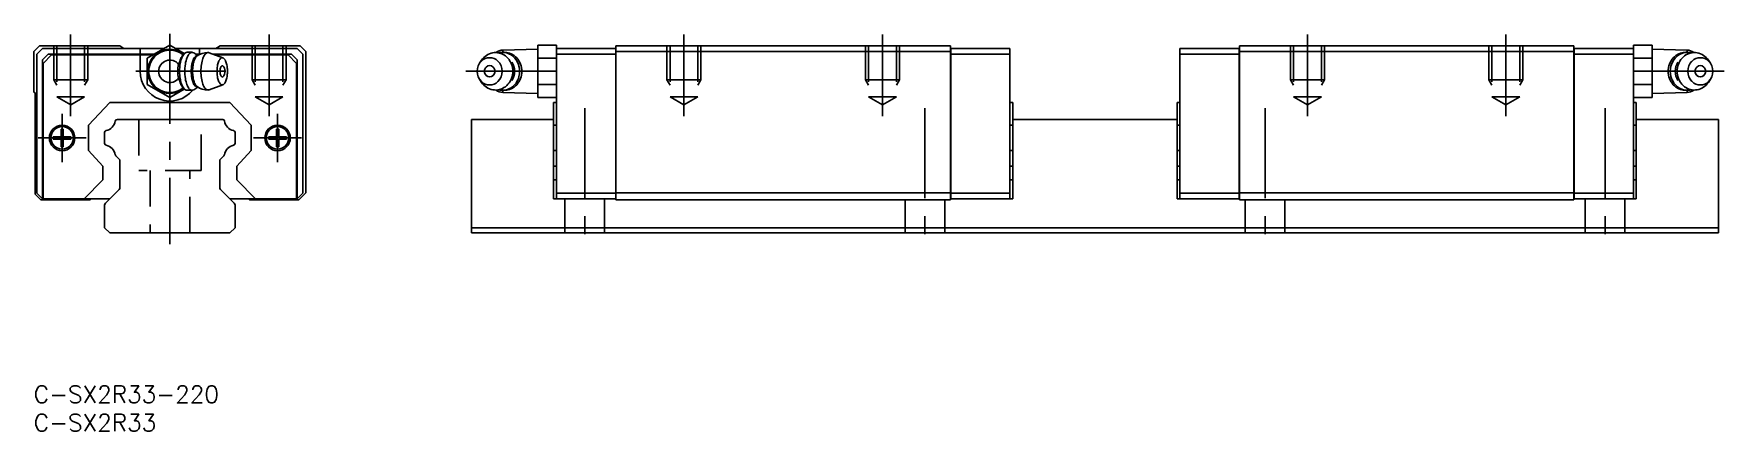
# Model space of a CAD drawing. Extents: x 0 to 298, y -8 to 62.
import ezdxf

# ---------------------------------------------------------------- set-up
doc = ezdxf.new("R2010")
doc.units = 0
doc.header["$LTSCALE"] = 0.5
doc.linetypes.add('CENTER', pattern=[50.8, 31.75, -6.35, 6.35, -6.35])
doc.linetypes.add('DASHED', pattern=[19.05, 12.7, -6.35])
doc.layers.get('0').update_dxf_attribs({"linetype": 'CONTINUOUS'})
doc.layers.add('CENTER', color=1, linetype='CENTER')
doc.styles.get("Standard").update_dxf_attribs({"font": 'txt.shx', "height": 3, "bigfont": 'bigfont.shx'})

# ---------------------------------------------------------------- blocks, each defined once
blk = doc.blocks.new('*U33')
at = {"color": 7, "linetype": 'CONTINUOUS'}
blk.add_text('C-SX2R33-220', height=3, dxfattribs=at).set_placement((0, -3))
blk = doc.blocks.new('*U34')
at = {"color": 7, "linetype": 'CONTINUOUS'}
blk.add_text('C-SX2R33', height=3, dxfattribs=at).set_placement((0, -8))

msp = doc.modelspace()

# ---------------------------------------------------------------- linework, layer by layer
at = {"color": 7, "linetype": 'CONTINUOUS'}
for p, q in [((1, 59.99), (0, 58.99)), ((15.15, 59.99), (1, 59.99)), ((15.86, 59.49), (15.15, 59.99)), ((24, 60.11), (20, 57.8)), ((26.55, 58.63), (24, 60.11)), ((32.85, 59.99), (32.14, 59.49)), ((47, 59.99), (32.85, 59.99)), ((48, 58.99), (47, 59.99)), ((92.2, 60.11), (88.9, 60.11)), ((88.9, 50.87), (88.9, 60.11)), ((92.2, 32.99), (92.2, 60.11)), ((102.7, 59.99), (161.7, 59.99)), ((102.7, 32.79), (102.7, 59.99)), ((161.7, 59.99), (161.7, 32.79)), ((271.7, 59.99), (212.7, 59.99)), ((212.7, 59.99), (212.7, 32.79)), ((271.7, 32.79), (271.7, 59.99)), ((282.2, 32.99), (282.2, 60.11)), ((282.2, 60.11), (285.5, 60.11)), ((285.5, 50.87), (285.5, 60.11)), ((0, 58.99), (0, 51.84)), ((1.55, 59.49), (0.55, 58.49)), ((0.55, 58.49), (0.55, 33.99)), ((22.93, 59.49), (1.55, 59.49)), ((1.55, 57.49), (2.55, 58.49)), ((1.55, 57.49), (1.55, 32.99)), ((1.65, 56.89), (3.15, 58.39)), ((1.65, 56.89), (1.65, 32.99)), ((21.2, 58.49), (2.55, 58.49)), ((21.02, 58.39), (3.15, 58.39)), ((18.75, 59.49), (18.75, 58.49)), ((18.75, 55.49), (18.75, 58.39)), ((20, 57.8), (20, 53.18)), ((46.45, 59.49), (25.07, 59.49)), ((26.29, 58.32), (26.52, 58.6)), ((27.93, 58.84), (27.05, 58.84)), ((28.95, 58.29), (28.22, 58.75)), ((29.32, 58.49), (28.64, 58.49)), ((29.32, 58.49), (28.64, 58.49)), ((29.32, 58.49), (28.64, 58.49)), ((29.32, 58.49), (28.64, 58.49)), ((29.32, 58.49), (28.64, 58.49)), ((29.12, 58.39), (28.79, 58.39)), ((29.12, 58.39), (28.79, 58.39)), ((29.12, 58.39), (28.79, 58.39)), ((29.12, 58.39), (28.79, 58.39)), ((28.95, 58.29), (28.85, 58.29)), ((29.25, 59.49), (29.25, 58.49)), ((30.92, 58.76), (33.37, 57.87)), ((45.45, 58.49), (31.66, 58.49)), ((44.85, 58.39), (31.93, 58.39)), ((44.85, 58.39), (46.35, 56.89)), ((45.45, 58.49), (46.45, 57.49)), ((46.35, 32.99), (46.35, 56.89)), ((47.45, 58.49), (46.45, 59.49)), ((46.45, 32.99), (46.45, 57.49)), ((47.45, 33.99), (47.45, 58.49)), ((48, 34.04), (48, 58.99)), ((78.99, 57.44), (78.63, 56.9)), ((83, 58.84), (82.61, 58.84)), ((88.9, 59.39), (82.76, 59.23)), ((82.76, 58.84), (82.76, 59.23)), ((92.2, 57.8), (88.9, 57.8)), ((92.2, 59.49), (102.65, 59.49)), ((92.2, 58.49), (102.65, 58.49)), ((102.65, 32.99), (102.65, 59.49)), ((102.7, 59.44), (102.65, 59.44)), ((102.7, 58.47), (102.65, 58.47)), ((102.7, 58.99), (161.7, 58.99)), ((161.7, 59.44), (161.75, 59.44)), ((161.7, 58.47), (161.75, 58.47)), ((161.75, 59.49), (172.2, 59.49)), ((161.75, 59.49), (161.75, 32.99)), ((161.75, 58.49), (172.2, 58.49)), ((172.2, 32.99), (172.2, 59.49)), ((212.65, 59.49), (202.2, 59.49)), ((202.2, 32.99), (202.2, 59.49)), ((212.65, 58.49), (202.2, 58.49)), ((212.65, 59.49), (212.65, 32.99)), ((212.7, 59.44), (212.65, 59.44)), ((212.7, 58.47), (212.65, 58.47)), ((271.7, 58.99), (212.7, 58.99)), ((271.7, 59.44), (271.75, 59.44)), ((271.7, 58.47), (271.75, 58.47)), ((282.2, 59.49), (271.75, 59.49)), ((271.75, 32.99), (271.75, 59.49)), ((282.2, 58.49), (271.75, 58.49)), ((282.2, 57.8), (285.5, 57.8)), ((285.5, 59.39), (291.65, 59.23)), ((291.41, 58.84), (291.79, 58.84)), ((291.65, 58.84), (291.65, 59.23)), ((295.41, 57.44), (295.77, 56.9)), ((78.63, 54.08), (78.99, 53.54)), ((295.77, 54.08), (295.41, 53.54)), ((0, 51.84), (0.25, 51.67)), ((0.25, 51.67), (0.25, 33.79)), ((20, 53.18), (24, 50.87)), ((24, 50.87), (26.55, 52.34)), ((26.29, 52.66), (26.52, 52.38)), ((27.05, 52.14), (27.93, 52.14)), ((28.95, 52.69), (28.22, 52.23)), ((28.85, 52.69), (28.95, 52.69)), ((30.92, 52.22), (33.37, 53.11)), ((82.61, 52.14), (83, 52.14)), ((82.76, 51.75), (82.76, 52.14)), ((82.76, 51.75), (88.9, 51.59)), ((92.2, 53.18), (88.9, 53.18)), ((92.2, 50.87), (88.9, 50.87)), ((282.2, 53.18), (285.5, 53.18)), ((282.2, 50.87), (285.5, 50.87)), ((291.65, 51.75), (285.5, 51.59)), ((291.79, 52.14), (291.41, 52.14)), ((291.65, 51.75), (291.65, 52.14)), ((9.65, 45.98), (13.39, 49.99)), ((13.39, 49.99), (34.61, 49.99)), ((34.61, 49.99), (38.35, 45.98)), ((91.7, 49.99), (91.7, 32.99)), ((92.2, 49.99), (91.7, 49.99)), ((172.2, 49.99), (172.7, 49.99)), ((172.7, 32.99), (172.7, 49.99)), ((202.2, 49.99), (201.7, 49.99)), ((201.7, 32.99), (201.7, 49.99)), ((282.2, 49.99), (282.7, 49.99)), ((282.7, 49.99), (282.7, 32.99)), ((4.8, 43.94), (4.8, 45.3)), ((5.2, 45.3), (5.2, 43.94)), ((9.65, 41.51), (9.65, 45.98)), ((14.68, 46.99), (33.32, 46.99)), ((38.35, 45.98), (38.35, 41.51)), ((42.8, 43.94), (42.8, 45.3)), ((43.2, 45.3), (43.2, 43.94)), ((77.2, 46.99), (91.7, 46.99)), ((77.2, 26.99), (77.2, 46.99)), ((92.2, 45.98), (91.7, 45.98)), ((172.2, 45.98), (172.7, 45.98)), ((172.7, 46.99), (201.7, 46.99)), ((202.2, 45.98), (201.7, 45.98)), ((282.2, 45.98), (282.7, 45.98)), ((282.7, 46.99), (297.2, 46.99)), ((297.2, 26.99), (297.2, 46.99)), ((3.43, 43.94), (4.8, 43.94)), ((4.8, 43.54), (3.43, 43.54)), ((4.8, 42.18), (4.8, 43.54)), ((5.2, 43.94), (6.56, 43.94)), ((6.56, 43.54), (5.2, 43.54)), ((5.2, 43.54), (5.2, 42.18)), ((12.5, 42.75), (12.5, 44.73)), ((35.5, 44.73), (35.5, 42.75)), ((41.44, 43.94), (42.8, 43.94)), ((42.8, 43.54), (41.44, 43.54)), ((42.8, 42.18), (42.8, 43.54)), ((43.2, 43.94), (44.57, 43.94)), ((44.57, 43.54), (43.2, 43.54)), ((43.2, 43.54), (43.2, 42.18)), ((12.2, 38.78), (9.65, 41.51)), ((12.2, 36.32), (12.2, 38.78)), ((15.05, 40.01), (14.47, 40.6)), ((15.2, 35), (15.2, 39.66)), ((32.8, 39.66), (32.8, 35)), ((33.53, 40.6), (32.95, 40.01)), ((38.35, 41.51), (35.8, 38.78)), ((35.8, 38.78), (35.8, 36.32)), ((92.2, 41.51), (91.7, 41.51)), ((92.2, 38.78), (91.7, 38.78)), ((172.2, 41.51), (172.7, 41.51)), ((172.2, 38.78), (172.7, 38.78)), ((202.2, 41.51), (201.7, 41.51)), ((202.2, 38.78), (201.7, 38.78)), ((282.2, 41.51), (282.7, 41.51)), ((282.2, 38.78), (282.7, 38.78)), ((8.87, 32.99), (12.2, 36.32)), ((35.8, 36.32), (39.13, 32.99)), ((92.2, 36.32), (91.7, 36.32)), ((172.2, 36.32), (172.7, 36.32)), ((202.2, 36.32), (201.7, 36.32)), ((282.2, 36.32), (282.7, 36.32)), ((0.25, 33.79), (1.25, 32.79)), ((0.55, 33.99), (1.55, 32.99)), ((13.4, 32.99), (1.55, 32.99)), ((9.94, 32.79), (10.14, 32.99)), ((15.05, 34.64), (12.65, 32.23)), ((35.35, 32.23), (32.95, 34.64)), ((46.45, 32.99), (34.6, 32.99)), ((37.86, 32.99), (38.06, 32.79)), ((46.45, 32.99), (47.45, 33.99)), ((46.75, 32.79), (48, 34.04)), ((102.65, 32.99), (91.7, 32.99)), ((92.2, 33.99), (102.65, 33.99)), ((102.7, 34.01), (102.65, 34.01)), ((102.7, 33.04), (102.65, 33.04)), ((102.7, 34.04), (161.7, 34.04)), ((161.7, 34.01), (161.75, 34.01)), ((161.7, 33.04), (161.75, 33.04)), ((161.75, 33.99), (172.2, 33.99)), ((161.75, 32.99), (172.7, 32.99)), ((212.65, 32.99), (201.7, 32.99)), ((212.65, 33.99), (202.2, 33.99)), ((212.7, 34.01), (212.65, 34.01)), ((212.7, 33.04), (212.65, 33.04)), ((271.7, 34.04), (212.7, 34.04)), ((271.7, 34.01), (271.75, 34.01)), ((271.7, 33.04), (271.75, 33.04)), ((282.2, 33.99), (271.75, 33.99)), ((271.75, 32.99), (282.7, 32.99)), ((1.25, 32.79), (9.94, 32.79)), ((12.5, 31.88), (12.5, 27.89)), ((35.5, 27.89), (35.5, 31.88)), ((38.06, 32.79), (46.75, 32.79)), ((161.7, 32.79), (102.7, 32.79)), ((212.7, 32.79), (271.7, 32.79)), ((12.5, 27.89), (13.4, 26.99)), ((13.4, 26.99), (34.6, 26.99)), ((34.6, 26.99), (35.5, 27.89)), ((77.2, 27.89), (297.2, 27.89)), ((77.2, 26.99), (297.2, 26.99))]:
    msp.add_line(p, q, dxfattribs=at)
at = {"color": 3, "linetype": 'DASHED'}
for p, q in [((3.51, 59.99), (3.51, 53.99)), ((4.05, 59.99), (4.05, 50.99)), ((8.97, 59.99), (8.97, 50.99)), ((9.51, 59.99), (9.51, 53.99)), ((38.5, 59.99), (38.5, 53.99)), ((39.04, 59.99), (39.04, 50.99)), ((43.96, 59.99), (43.96, 50.99)), ((44.5, 59.99), (44.5, 53.99)), ((111.7, 59.99), (111.7, 53.99)), ((112.24, 59.99), (112.24, 50.99)), ((117.16, 59.99), (117.16, 50.99)), ((117.7, 59.99), (117.7, 53.99)), ((146.7, 59.99), (146.7, 53.99)), ((147.24, 59.99), (147.24, 50.99)), ((152.16, 59.99), (152.16, 50.99)), ((152.7, 59.99), (152.7, 53.99)), ((221.7, 59.99), (221.7, 53.99)), ((222.24, 59.99), (222.24, 50.99)), ((227.16, 59.99), (227.16, 50.99)), ((227.7, 59.99), (227.7, 53.99)), ((256.7, 59.99), (256.7, 53.99)), ((257.24, 59.99), (257.24, 50.99)), ((262.16, 59.99), (262.16, 50.99)), ((262.7, 59.99), (262.7, 53.99)), ((3.51, 53.99), (9.51, 53.99)), ((3.51, 53.99), (4.05, 53.05)), ((9.51, 53.99), (8.97, 53.05)), ((38.5, 53.99), (44.5, 53.99)), ((38.5, 53.99), (39.04, 53.05)), ((44.5, 53.99), (43.96, 53.05)), ((111.7, 53.99), (117.7, 53.99)), ((111.7, 53.99), (112.24, 53.05)), ((117.7, 53.99), (117.16, 53.05)), ((146.7, 53.99), (152.7, 53.99)), ((146.7, 53.99), (147.24, 53.05)), ((152.7, 53.99), (152.16, 53.05)), ((227.7, 53.99), (221.7, 53.99)), ((221.7, 53.99), (222.24, 53.05)), ((227.7, 53.99), (227.16, 53.05)), ((262.7, 53.99), (256.7, 53.99)), ((256.7, 53.99), (257.24, 53.05)), ((262.7, 53.99), (262.16, 53.05)), ((4.05, 50.99), (8.97, 50.99)), ((4.05, 50.99), (6.51, 49.57)), ((8.97, 50.99), (6.51, 49.57)), ((39.04, 50.99), (43.96, 50.99)), ((39.04, 50.99), (41.5, 49.57)), ((43.96, 50.99), (41.5, 49.57)), ((112.24, 50.99), (117.16, 50.99)), ((112.24, 50.99), (114.7, 49.57)), ((117.16, 50.99), (114.7, 49.57)), ((147.24, 50.99), (152.16, 50.99)), ((147.24, 50.99), (149.7, 49.57)), ((152.16, 50.99), (149.7, 49.57)), ((227.16, 50.99), (222.24, 50.99)), ((222.24, 50.99), (224.7, 49.57)), ((227.16, 50.99), (224.7, 49.57)), ((262.16, 50.99), (257.24, 50.99)), ((257.24, 50.99), (259.7, 49.57)), ((262.16, 50.99), (259.7, 49.57)), ((18.5, 46.99), (18.5, 37.99)), ((29.5, 37.99), (29.5, 46.99)), ((29.5, 37.99), (18.5, 37.99)), ((20.5, 37.99), (20.5, 26.99)), ((27.5, 26.99), (27.5, 37.99)), ((93.7, 32.99), (93.7, 26.99)), ((100.7, 26.99), (100.7, 32.99)), ((273.7, 32.99), (273.7, 26.99)), ((280.7, 26.99), (280.7, 32.99)), ((153.7, 32.79), (153.7, 26.99)), ((160.7, 26.99), (160.7, 32.79)), ((213.7, 32.79), (213.7, 26.99)), ((220.7, 26.99), (220.7, 32.79))]:
    msp.add_line(p, q, dxfattribs=at)
at = {"color": 7, "linetype": 'CONTINUOUS'}
for centre, radius in [((5, 43.74), 2.25), ((5, 43.74), 1.99), ((43, 43.74), 2.25), ((43, 43.74), 1.99)]:
    msp.add_circle(centre, radius, dxfattribs=at)
for centre, radius, start, end in [((24, 55.49), 3.9, 50.9718, 309.0282), ((24, 55.49), 3.74, 51.0329, 308.9671), ((24, 55.49), 1.98, 38.259, 321.741), ((29.49, 55.49), 4.12, 162.6982, 197.3018), ((33.42, 54.37), 8.2, 155.5597, 163.4295), ((32.25, 55.71), 6.52, 160.718, 176.1614), ((27.88, 56.96), 2.09, 139.5538, 157.3697), ((28.24, 57.11), 2.27, 139.598, 160.8002), ((27.04, 58.16), 0.68, 89.8146, 141.4349), ((33.01, 55.77), 6.35, 163.1981, 173.801), ((29.82, 56.78), 3, 146.419, 163.9372), ((28.1, 57.96), 0.918, 109.5055, 148.4502), ((27.93, 58.29), 0.551, 57.5252, 104.1804), ((32.78, 55.76), 4.99, 160.0114, 176.868), ((34.07, 55.6), 6.05, 166.8119, 176.1003), ((29.89, 56.84), 1.9, 139.598, 160.8002), ((31.5, 56.23), 3.41, 153.6234, 167.265), ((28.89, 57.72), 0.569, 93.4944, 141.4349), ((29.57, 57.22), 1.24, 128.03, 154.984), ((30.69, 55.5), 3.29, 89.1369, 124.9824), ((36.58, 55.62), 7.09, 166.5793, 176.0477), ((33.5, 56.39), 3.92, 152.982, 167.0658), ((31.25, 57.58), 1.38, 126.0403, 154.4616), ((30.74, 58.27), 0.519, 70.0924, 125.2235), ((37.41, 55.6), 5.09, 166.0541, 175.9315), ((35.1, 56.2), 2.69, 151.4947, 166.6232), ((33.52, 57.09), 0.885, 121.2698, 153.2617), ((33.24, 57.52), 0.371, 61.134, 118.866), ((32.96, 57.09), 0.885, 26.7383, 58.7302), ((31.38, 56.2), 2.69, 13.3768, 28.5053), ((29.06, 55.6), 5.09, 4.0685, 13.9459), ((80.74, 55.49), 2.53, 134.7224, 225.2776), ((80.42, 55.8), 2.09, 45.5005, 134.4995), ((81.61, 55.68), 3.16, 123.7997, 146.1384), ((81.47, 55.88), 2.91, 100.3514, 123.7661), ((81.45, 55.97), 2.82, 76.348, 100.2493), ((82.81, 57.23), 2, 91.5, 128.7532), ((80.1, 55.49), 2.53, 314.7224, 45.2776), ((82.62, 55.9), 2.94, 80.5353, 103.929), ((81.42, 55.86), 2.94, 52.9859, 76.2524), ((82.99, 55.9), 2.94, 53.8898, 89.8488), ((82.6, 55.89), 2.95, 57.3307, 80.285), ((81.26, 55.65), 3.2, 30.981, 52.964), ((81.04, 55.51), 3.46, 10.1721, 31.0278), ((82.47, 55.69), 3.19, 35.5149, 57.2955), ((81.84, 55.49), 2.98, 327.435, 32.5652), ((82.82, 55.66), 3.23, 31.5185, 53.9499), ((82.25, 55.53), 3.46, 14.9361, 35.548), ((82.59, 55.51), 3.51, 10.3156, 31.5664), ((291.82, 55.51), 3.51, 148.4336, 169.6844), ((292.16, 55.53), 3.46, 144.452, 165.0639), ((291.59, 55.66), 3.23, 126.0501, 148.4815), ((291.94, 55.69), 3.19, 122.7045, 144.4851), ((292.56, 55.49), 2.98, 147.4348, 212.565), ((291.42, 55.9), 2.94, 90.1512, 126.1102), ((293.36, 55.51), 3.46, 148.9722, 169.8279), ((291.8, 55.89), 2.95, 99.715, 122.6693), ((293.14, 55.65), 3.2, 127.036, 149.019), ((292.98, 55.86), 2.94, 103.7476, 127.0141), ((291.79, 55.9), 2.94, 76.071, 99.4647), ((291.6, 57.23), 2, 51.2468, 88.5), ((294.3, 55.49), 2.53, 134.7224, 225.2776), ((292.95, 55.97), 2.82, 79.7507, 103.652), ((293.99, 55.8), 2.09, 45.5005, 134.4995), ((292.93, 55.88), 2.91, 56.2339, 79.6486), ((292.79, 55.68), 3.16, 33.8616, 56.2003), ((293.67, 55.49), 2.53, 314.7224, 45.2776), ((33.42, 56.6), 8.2, 196.5705, 204.4403), ((34.4, 55.49), 8.68, 175.683, 184.317), ((32.25, 55.27), 6.52, 183.8386, 199.282), ((35.22, 55.49), 8.58, 173.5184, 186.4816), ((33.01, 55.21), 6.35, 186.199, 196.8019), ((35.04, 55.49), 7.26, 175.683, 184.317), ((32.78, 55.22), 4.99, 183.132, 199.9886), ((35.27, 55.49), 7.26, 175.8885, 184.1115), ((34.07, 55.38), 6.05, 183.8997, 193.1881), ((31.5, 54.75), 3.41, 192.735, 206.3766), ((38.04, 55.49), 8.56, 175.825, 184.175), ((36.58, 55.35), 7.09, 183.9523, 193.4207), ((33.5, 54.59), 3.92, 192.9342, 207.018), ((38.54, 55.49), 6.22, 175.683, 184.317), ((37.41, 55.38), 5.09, 184.0685, 193.9459), ((35.1, 54.78), 2.69, 193.3768, 208.5053), ((35.42, 55.49), 2.56, 173.7782, 186.2218), ((34.8, 55.56), 1.94, 164.0092, 174.023), ((34.8, 55.41), 1.94, 185.977, 195.9908), ((33.88, 55.84), 0.977, 148.743, 164.6112), ((33.88, 55.14), 0.977, 195.3888, 211.257), ((33.32, 56.19), 0.321, 116.9113, 150.4592), ((33.32, 54.79), 0.321, 209.5408, 243.0887), ((33.24, 56.33), 0.155, 58.6993, 113.8023), ((33.24, 54.64), 0.155, 246.1977, 301.3007), ((32.4, 55.49), 1.34, 313.2338, 46.7662), ((31.38, 54.78), 2.69, 331.4947, 346.6232), ((29.06, 55.38), 5.09, 346.0541, 355.9315), ((27.94, 55.49), 6.22, 355.683, 4.317), ((80.42, 55.18), 2.09, 225.5005, 314.4995), ((80.55, 55.49), 1.06, 134.7224, 225.2776), ((80.42, 55.62), 0.872, 45.5005, 134.4995), ((80.42, 55.36), 0.872, 225.5005, 314.4995), ((80.29, 55.49), 1.06, 314.7224, 45.2776), ((81.26, 55.33), 3.2, 307.1224, 329.1003), ((81.04, 55.46), 3.46, 329.0534, 349.9059), ((80.95, 55.49), 3.55, 349.7879, 10.29), ((82.25, 55.44), 3.46, 324.452, 345.0638), ((82.59, 55.46), 3.51, 328.4336, 349.6844), ((82.1, 55.49), 3.61, 344.994, 15.006), ((82.48, 55.49), 3.62, 349.6015, 10.3985), ((291.93, 55.49), 3.62, 169.6015, 190.3985), ((291.82, 55.46), 3.51, 190.3156, 211.5664), ((292.3, 55.49), 3.61, 164.994, 195.006), ((292.16, 55.44), 3.46, 194.9362, 215.548), ((293.46, 55.49), 3.55, 169.71, 190.2121), ((293.36, 55.46), 3.46, 190.0941, 210.9466), ((293.14, 55.33), 3.2, 210.8997, 232.8776), ((293.99, 55.18), 2.09, 225.5005, 314.4995), ((294.12, 55.49), 1.06, 134.7224, 225.2776), ((293.99, 55.62), 0.872, 45.5005, 134.4995), ((293.99, 55.36), 0.872, 225.5005, 314.4995), ((293.85, 55.49), 1.06, 314.7224, 45.2776), ((27.88, 54.01), 2.09, 202.6303, 220.4462), ((28.24, 53.87), 2.27, 199.1998, 220.402), ((27.04, 52.82), 0.68, 218.5651, 270.1854), ((29.82, 54.2), 3, 196.0628, 213.581), ((28.1, 53.02), 0.918, 211.5498, 250.4945), ((27.93, 52.69), 0.551, 255.8196, 302.4748), ((29.89, 54.13), 1.9, 199.1998, 220.402), ((28.89, 53.26), 0.569, 218.5651, 266.5056), ((29.57, 53.76), 1.24, 205.016, 231.97), ((30.69, 55.48), 3.29, 235.0186, 270.862), ((31.25, 53.4), 1.38, 205.5384, 233.9597), ((30.74, 52.71), 0.519, 234.7765, 289.9076), ((33.52, 53.89), 0.885, 206.7383, 238.7302), ((33.24, 53.46), 0.371, 241.134, 298.866), ((32.96, 53.89), 0.885, 301.2698, 333.2617), ((81.61, 55.3), 3.15, 213.8629, 236.2875), ((81.47, 55.1), 2.91, 236.3214, 259.7399), ((81.45, 55.01), 2.82, 259.8421, 283.7431), ((82.81, 53.75), 2, 231.2468, 268.5), ((82.62, 55.08), 2.94, 256.0709, 279.4649), ((81.42, 55.12), 2.94, 283.8385, 307.1008), ((82.99, 55.08), 2.94, 270.1167, 306.1107), ((82.6, 55.08), 2.95, 279.715, 302.6693), ((82.47, 55.28), 3.19, 302.7045, 324.4851), ((82.82, 55.32), 3.23, 306.0501, 328.4815), ((291.59, 55.32), 3.23, 211.5185, 233.9499), ((291.94, 55.28), 3.19, 215.5149, 237.2955), ((291.42, 55.08), 2.94, 233.8893, 269.8833), ((291.8, 55.08), 2.95, 237.3307, 260.285), ((292.98, 55.12), 2.94, 232.8992, 256.1615), ((291.79, 55.08), 2.94, 260.5351, 283.9291), ((291.6, 53.75), 2, 271.5, 308.7532), ((292.95, 55.01), 2.82, 256.2569, 280.1579), ((292.93, 55.1), 2.91, 280.2601, 303.6786), ((292.79, 55.3), 3.15, 303.7125, 326.1371), ((5, 43.74), 1.57, 82.7046, 97.2954), ((12.8, 44.73), 0.3, 100.695, 180), ((12.36, 47.03), 2.04, 280.695, 351.6103), ((14.68, 46.69), 0.3, 90, 171.6104), ((33.32, 46.69), 0.3, 8.3896, 90), ((35.64, 47.03), 2.04, 188.3897, 259.305), ((35.2, 44.73), 0.3, 0, 79.305), ((43, 43.74), 1.57, 82.7046, 97.2954), ((5, 43.74), 1.58, 172.7046, 187.2954), ((5, 43.74), 1.57, 262.7046, 277.2954), ((5, 43.74), 1.57, 352.7046, 7.2954), ((12.8, 42.75), 0.3, 180, 259.305), ((12.36, 40.45), 2.04, 8.9835, 79.305), ((35.64, 40.45), 2.04, 100.695, 171.0165), ((35.2, 42.75), 0.3, 280.695, 0), ((43, 43.74), 1.58, 172.7046, 187.2954), ((43, 43.74), 1.57, 262.7046, 277.2954), ((43, 43.74), 1.57, 352.7046, 7.2954), ((14.68, 40.81), 0.3, 188.9835, 225), ((14.7, 39.66), 0.5, 0, 45), ((33.3, 39.66), 0.5, 135, 180), ((33.32, 40.81), 0.3, 315, 351.0165), ((14.7, 35), 0.5, 315, 0), ((33.3, 35), 0.5, 180, 225), ((13, 31.88), 0.5, 135, 180), ((35, 31.88), 0.5, 0, 45)]:
    msp.add_arc(centre, radius, start, end, dxfattribs=at)
at = {"color": 7, "linetype": 'CONTINUOUS', "extrusion": (0, 0, -1)}
msp.add_arc((-24, 55.49), 5.25, 219.4115, 0, dxfattribs=at)
at = {"layer": 'CENTER', "color": 1, "linetype": 'CENTER'}
for p, q in [((6.5, 61.99), (6.5, 47.57)), ((24, 62.11), (24, 24.99)), ((41.5, 61.99), (41.5, 47.57)), ((114.7, 61.99), (114.7, 47.57)), ((149.7, 61.99), (149.7, 47.57)), ((224.7, 61.99), (224.7, 47.57)), ((259.7, 61.99), (259.7, 47.57)), ((18, 55.49), (36.16, 55.49)), ((76.2, 55.49), (94.2, 55.49)), ((298.2, 55.49), (280.2, 55.49)), ((5, 47.99), (5, 39.49)), ((43, 47.99), (43, 39.49)), ((97.2, 48.99), (97.2, 24.99)), ((157.2, 48.99), (157.2, 24.99)), ((217.2, 48.99), (217.2, 24.99)), ((277.2, 48.99), (277.2, 24.99)), ((0.75, 43.74), (9.25, 43.74)), ((38.75, 43.74), (47.25, 43.74))]:
    msp.add_line(p, q, dxfattribs=at)

# ---------------------------------------------------------------- block references
at = {"color": 7, "linetype": 'CONTINUOUS'}
for name in ['*U33', '*U34']:
    msp.add_blockref(name, (0, 0), dxfattribs=at)

doc.saveas('drawing.dxf')
